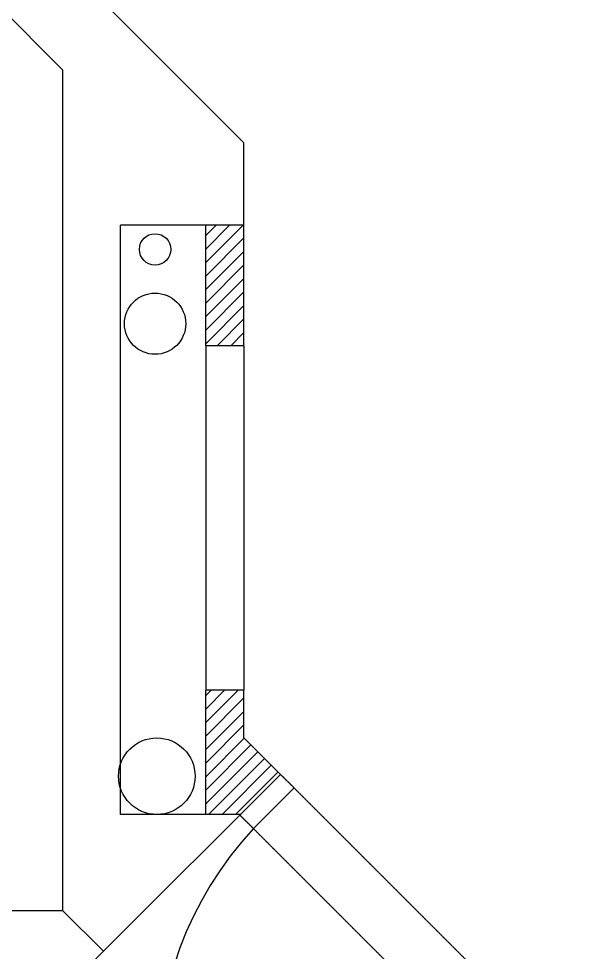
# Model space of a CAD drawing. Header units: millimetres. Extents: x 186805 to 449048, y 2167 to 51540.
# Drawn here: x 424972 to 426434, y 20692 to 23132 of the extents above; entities that cross this region are included whole.
import ezdxf

# ---------------------------------------------------------------- set-up
doc = ezdxf.new("R2010")
doc.units = ezdxf.units.MM
doc.linetypes.add('HIDDEN2', pattern=[0.1875, 0.125, -0.0625])
doc.layers.add('0-60x60-C', color=3, linetype='CONTINUOUS', lineweight=13)
for name, color, linetype in [('A-ABOVE DOOR', 1, 'HIDDEN2'), ('A-CONC-BLDG', 6, 'CONTINUOUS'), ('a-door', 4, 'CONTINUOUS'), ('a-wall', 140, 'CONTINUOUS')]:
    doc.layers.add(name, color=color, linetype=linetype)
pattern_1 = [(45, (-640341.045, 627027.302), (-17.6776695, 17.6776695), [])]

# ---------------------------------------------------------------- blocks, each defined once
blk = doc.blocks.new('A$C7C4A1575')
at = {"layer": 'a-wall'}
h = blk.add_hatch(dxfattribs=at)
h.set_pattern_fill('ANSI31', color=8, scale=200, style=0)
h.set_pattern_definition(pattern_1)
h.paths.add_polyline_path([(23471.4, 30479.7), (23366.8, 30375.1), (23462.3, 30279.7), (23462.3, 30154.7), (23562.3, 30154.7), (23562.3, 30479.7)])
h = blk.add_hatch(dxfattribs=at)
h.set_pattern_fill('ANSI31', color=8, scale=200, style=0)
h.set_pattern_definition(pattern_1)
h.paths.add_polyline_path([(23562.3, 29254.7), (23462.3, 29254.7), (23462.3, 28939.7), (23562.3, 28939.7)])
at = {"layer": 'A-ABOVE DOOR', "color": 8}
for p, q in [((22695.1, 31259), (23472.9, 30481.2)), ((23366.8, 30375.1), (22589, 31152.9))]:
    blk.add_line(p, q, dxfattribs=at)
at = {"layer": 'A-CONC-BLDG', "color": 8}
blk.add_line((23935.1, 30731.2), (23829, 30837.3), dxfattribs=at)
blk.add_lwpolyline([(28495.1, 33795.1), (28495.1, 34700), (28245.1, 34700), (28245.1, 33898.6), (25327.7, 30981.2), (23972.9, 30981.2), (23829, 30837.3), (23935.1, 30731.2), (25431.3, 30731.2)], close=True, dxfattribs=at)
at = {"layer": 'a-door', "color": 8}
blk.add_lwpolyline([(23472.9, 30481.2), (23437.5, 30516.6), (23331.5, 30410.5), (23366.8, 30375.1)], dxfattribs=at)
blk.add_arc((22752.1, 31152.6), 935.1, 317.1433, 45.953, dxfattribs=at)
at = {"layer": 'a-wall', "color": 8}
for p, q in [((23829, 30837.3), (23366.8, 30375.1)), ((23935.1, 30731.2), (23935.1, 28534.8)), ((23471.4, 30479.7), (23785.1, 30479.7)), ((23562.3, 30479.7), (23562.3, 30154.7)), ((23785.1, 30479.7), (23785.1, 28939.7)), ((23366.8, 30375.1), (23462.3, 30279.7)), ((23366.8, 30375.1), (23462.3, 30279.7)), ((23366.8, 30375.1), (23462.3, 30279.7)), ((23366.8, 30375.1), (23462.3, 30279.7)), ((23462.3, 30279.7), (23462.3, 30154.7)), ((23785.1, 30279.7), (23785.1, 29129.7)), ((23462.3, 29254.7), (23462.3, 30154.7)), ((23462.3, 30154.7), (23562.3, 30154.7)), ((23562.3, 29254.7), (23562.3, 30154.7)), ((23462.3, 29254.7), (23462.3, 28939.7)), ((23462.3, 29254.7), (23562.3, 29254.7)), ((23562.3, 29254.7), (23562.3, 28939.7)), ((23462.3, 28939.7), (23462.3, 28724.7)), ((23462.3, 28939.7), (23785.1, 28939.7)), ((23462.3, 28724.7), (26077.5, 26109.5)), ((23462.3, 28724.7), (26077.5, 26109.5)), ((25370.4, 27099.5), (23935.1, 28534.8)), ((25370.4, 27099.5), (23935.1, 28534.8))]:
    blk.add_line(p, q, dxfattribs=at)
for centre, radius in [((23690, 30379.7), 100), ((23694.4, 29197.2), 80), ((23694.4, 29003.1), 41)]:
    blk.add_circle(centre, radius, dxfattribs=at)
blk = doc.blocks.new('A$C32DD6ECA')
at = {"layer": '0-60x60-C', "color": 16, "xscale": 0.04183124983683228, "yscale": 0.04183124983683228, "zscale": 0.04183124983683228, "rotation": 180}
blk.add_blockref('A$C7C4A1575', (4397.08, 2202.64), dxfattribs=at)

msp = doc.modelspace()

# ---------------------------------------------------------------- block references
at = {"layer": '0-60x60-C', "color": 16, "xscale": 23.90557308239969, "yscale": 23.90557308239969, "zscale": 23.90557308239969}
msp.add_blockref('A$C32DD6ECA', (343908.2, -1123), dxfattribs=at)

doc.saveas('drawing.dxf')
